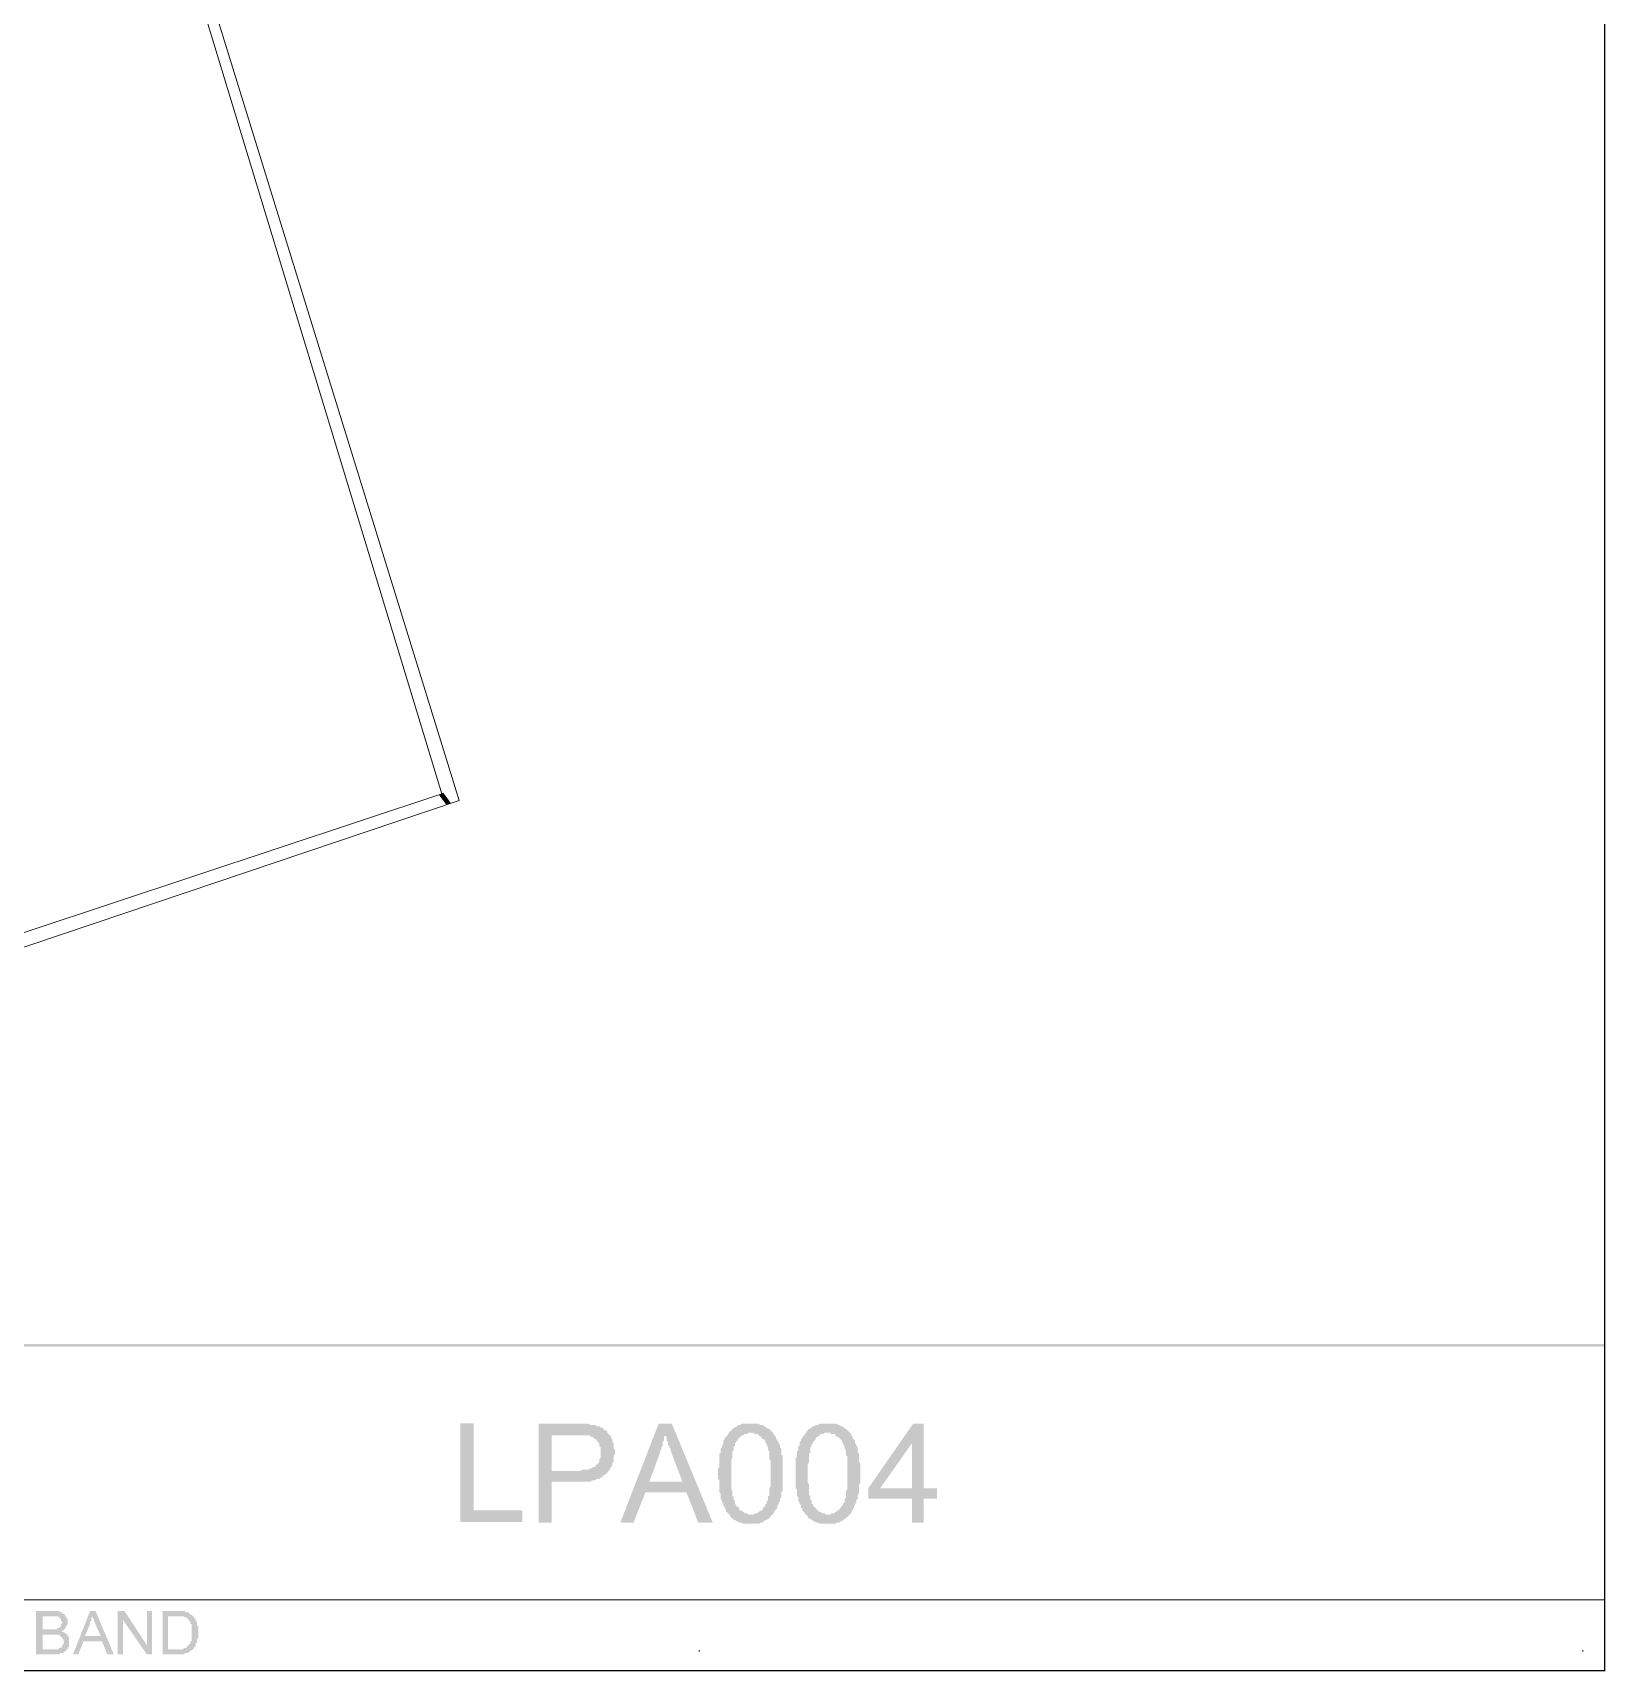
# Model space of a CAD drawing. Header units: millimetres. Extents: x 3.6 to 37.8, y 0.6 to 28.7.
# Drawn here: x 32.78 to 37.75, y 0.59 to 5.77 of the extents above; entities that cross this region are included whole.
import ezdxf

# ---------------------------------------------------------------- set-up
doc = ezdxf.new("R2010")
doc.units = ezdxf.units.MM
doc.layers.add('PDF_Batangas$Geomap$BOUNDARY-NODE', color=3, linetype='Continuous')
doc.layers.add('PDF_FRAME-TB', color=7, linetype='Continuous')

msp = doc.modelspace()

# ---------------------------------------------------------------- hatches: boundary and pattern name
at = {"layer": 'PDF_Batangas$Geomap$BOUNDARY-NODE', "transparency": 33554559}
for points in [[(34.0902, 3.3314), (34.1046, 3.3363), (34.0799, 3.3698), (34.0674, 3.3615)], [(34.0897, 3.3313), (34.0902, 3.3314), (34.0674, 3.3615)]]:
    msp.add_hatch(color=256, dxfattribs=at).paths.add_polyline_path(points)
at = {"layer": 'PDF_FRAME-TB', "true_color": 0x808080, "transparency": 33554559}
for points in [[(34.1341, 1.0653), (34.1341, 1.3778), (34.1758, 1.3778), (34.1758, 1.1028), (34.33, 1.1028), (34.33, 1.0653)], [(33.0518, 0.6474), (33.0518, 0.7849), (33.0727, 0.7849), (33.1435, 0.6765), (33.1435, 0.7849), (33.1602, 0.7849), (33.1602, 0.6474), (33.1435, 0.6474), (33.0685, 0.7557), (33.0685, 0.6474)]]:
    msp.add_hatch(color=8, dxfattribs=at).paths.add_polyline_path(points)
h = msp.add_hatch(color=8, dxfattribs=at)
h.paths.add_polyline_path([(34.3813, 1.0641), (34.3813, 1.3767), (34.5022, 1.3767), (34.5063, 1.3767), (34.5105, 1.3767), (34.5147, 1.3767), (34.523, 1.3767), (34.5272, 1.3767), (34.5313, 1.3767), (34.5355, 1.3767), (34.5397, 1.3767), (34.5397, 1.3767), (34.5438, 1.3725), (34.548, 1.3725), (34.5522, 1.3725), (34.5563, 1.3725), (34.5605, 1.3725), (34.5647, 1.3684), (34.5688, 1.3684), (34.573, 1.3684), (34.5772, 1.3642), (34.5813, 1.3642), (34.5855, 1.36), (34.5855, 1.36), (34.5897, 1.3558), (34.5939, 1.3558), (34.598, 1.3517), (34.598, 1.3475), (34.6022, 1.3433), (34.6022, 1.3433), (34.6064, 1.3392), (34.6105, 1.335), (34.6105, 1.3308), (34.6105, 1.3308), (34.6147, 1.3267), (34.6147, 1.3225), (34.6147, 1.3183), (34.6189, 1.3142), (34.6189, 1.31), (34.6189, 1.3058), (34.6189, 1.3017), (34.6189, 1.2975), (34.623, 1.2933), (34.623, 1.2892), (34.623, 1.285), (34.623, 1.2808), (34.6189, 1.2767), (34.6189, 1.2725), (34.6189, 1.2683), (34.6189, 1.2642), (34.6189, 1.26), (34.6189, 1.2558), (34.6147, 1.2517), (34.6147, 1.2475), (34.6147, 1.2433), (34.6105, 1.2392), (34.6105, 1.2392), (34.6064, 1.235), (34.6064, 1.2308), (34.6022, 1.2267), (34.598, 1.2225), (34.598, 1.2183), (34.5939, 1.2183), (34.5939, 1.2183), (34.5897, 1.2142), (34.5897, 1.2142), (34.5855, 1.21), (34.5813, 1.21), (34.5813, 1.2058), (34.5772, 1.2058), (34.573, 1.2017), (34.5688, 1.2017), (34.5647, 1.2017), (34.5605, 1.1975), (34.5605, 1.1975), (34.5563, 1.1975), (34.5522, 1.1975), (34.5438, 1.1933), (34.5397, 1.1933), (34.5355, 1.1933), (34.5313, 1.1933), (34.5272, 1.1933), (34.523, 1.1933), (34.5147, 1.1933), (34.5105, 1.1933), (34.5063, 1.1933), (34.5022, 1.1933), (34.423, 1.1933), (34.423, 1.0641)], flags=0)
h.paths.add_polyline_path([(34.423, 1.2267), (34.5063, 1.2267), (34.5105, 1.2267), (34.5147, 1.2267), (34.5188, 1.2308), (34.5272, 1.2308), (34.5313, 1.2308), (34.5355, 1.2308), (34.5397, 1.2308), (34.5438, 1.235), (34.548, 1.235), (34.548, 1.235), (34.5522, 1.2392), (34.5563, 1.2392), (34.5605, 1.2392), (34.5605, 1.2433), (34.5605, 1.2433), (34.5647, 1.2475), (34.5688, 1.2475), (34.5688, 1.2517), (34.573, 1.2558), (34.573, 1.26), (34.573, 1.2642), (34.5772, 1.2683), (34.5772, 1.2725), (34.5772, 1.2767), (34.5772, 1.2808), (34.5772, 1.285), (34.5772, 1.285), (34.5772, 1.2892), (34.5772, 1.2933), (34.5772, 1.2975), (34.5772, 1.3017), (34.573, 1.3058), (34.573, 1.31), (34.573, 1.3142), (34.5688, 1.3183), (34.5688, 1.3183), (34.5647, 1.3225), (34.5647, 1.3267), (34.5605, 1.3267), (34.5563, 1.3308), (34.5522, 1.335), (34.548, 1.335), (34.5438, 1.335), (34.5438, 1.3392), (34.5397, 1.3392), (34.5355, 1.3392), (34.5313, 1.3392), (34.5313, 1.3392), (34.523, 1.3392), (34.5188, 1.3392), (34.5147, 1.3392), (34.5105, 1.3392), (34.5022, 1.3392), (34.423, 1.3392)], flags=0)
h = msp.add_hatch(color=8, dxfattribs=at)
h.paths.add_polyline_path([(34.6397, 1.0641), (34.7606, 1.3767), (34.8022, 1.3767), (34.9314, 1.0641), (34.8856, 1.0641), (34.8481, 1.16), (34.7189, 1.16), (34.6814, 1.0641)], flags=0)
h.paths.add_polyline_path([(34.7314, 1.1933), (34.8356, 1.1933), (34.8022, 1.2808), (34.8022, 1.285), (34.7981, 1.2892), (34.7981, 1.2933), (34.7981, 1.2975), (34.7939, 1.3017), (34.7939, 1.3058), (34.7897, 1.31), (34.7897, 1.3142), (34.7897, 1.3183), (34.7856, 1.3225), (34.7856, 1.3267), (34.7856, 1.3308), (34.7856, 1.335), (34.7814, 1.3392), (34.7814, 1.3433), (34.7814, 1.3433), (34.7814, 1.3392), (34.7772, 1.335), (34.7772, 1.3308), (34.7772, 1.3267), (34.7772, 1.3225), (34.7731, 1.3183), (34.7731, 1.3142), (34.7731, 1.31), (34.7731, 1.3058), (34.7689, 1.3017), (34.7689, 1.2975), (34.7689, 1.2933), (34.7647, 1.2892), (34.7647, 1.285), (34.7647, 1.285)], flags=0)
h = msp.add_hatch(color=8, dxfattribs=at)
h.paths.add_polyline_path([(34.9481, 1.2183), (34.9481, 1.2225), (34.9481, 1.2308), (34.9481, 1.235), (34.9523, 1.2392), (34.9523, 1.2433), (34.9523, 1.2475), (34.9523, 1.2517), (34.9523, 1.2558), (34.9523, 1.2642), (34.9523, 1.2683), (34.9523, 1.2725), (34.9523, 1.2767), (34.9523, 1.2808), (34.9564, 1.285), (34.9564, 1.2892), (34.9564, 1.2892), (34.9564, 1.2933), (34.9564, 1.2975), (34.9606, 1.3017), (34.9606, 1.3058), (34.9606, 1.3058), (34.9648, 1.3142), (34.9648, 1.3183), (34.9648, 1.3225), (34.9689, 1.3267), (34.9689, 1.3308), (34.9731, 1.335), (34.9731, 1.335), (34.9773, 1.3392), (34.9814, 1.3434), (34.9814, 1.3475), (34.9856, 1.3517), (34.9856, 1.3517), (34.9898, 1.3559), (34.9939, 1.36), (34.9939, 1.36), (34.9981, 1.3642), (35.0023, 1.3642), (35.0064, 1.3684), (35.0106, 1.3684), (35.0106, 1.3725), (35.0148, 1.3725), (35.019, 1.3725), (35.0231, 1.3767), (35.0273, 1.3767), (35.0315, 1.3767), (35.0356, 1.3767), (35.0398, 1.3767), (35.0481, 1.3767), (35.0523, 1.3767), (35.0523, 1.3767), (35.0565, 1.3767), (35.0606, 1.3767), (35.0648, 1.3767), (35.069, 1.3767), (35.0731, 1.3767), (35.0773, 1.3767), (35.0815, 1.3725), (35.0856, 1.3725), (35.0898, 1.3725), (35.094, 1.3684), (35.0981, 1.3684), (35.0981, 1.3642), (35.1023, 1.3642), (35.1065, 1.36), (35.1106, 1.36), (35.1148, 1.3559), (35.1148, 1.3517), (35.119, 1.3517), (35.1231, 1.3475), (35.1231, 1.3434), (35.1273, 1.3392), (35.1273, 1.3392), (35.1315, 1.335), (35.1315, 1.3308), (35.1315, 1.3267), (35.1356, 1.3267), (35.1356, 1.3225), (35.1398, 1.3183), (35.1398, 1.3142), (35.144, 1.31), (35.144, 1.3058), (35.144, 1.3017), (35.1481, 1.2975), (35.1481, 1.2933), (35.1481, 1.2892), (35.1481, 1.285), (35.1481, 1.2808), (35.1481, 1.2767), (35.1523, 1.2767), (35.1523, 1.2725), (35.1523, 1.2683), (35.1523, 1.2642), (35.1523, 1.26), (35.1523, 1.2558), (35.1523, 1.2475), (35.1523, 1.2433), (35.1523, 1.2392), (35.1523, 1.235), (35.1523, 1.2308), (35.1523, 1.2225), (35.1523, 1.2183), (35.1523, 1.2183), (35.1523, 1.2142), (35.1523, 1.21), (35.1523, 1.2017), (35.1523, 1.1975), (35.1523, 1.1933), (35.1523, 1.1892), (35.1523, 1.185), (35.1523, 1.1808), (35.1523, 1.1767), (35.1523, 1.1683), (35.1523, 1.1642), (35.1481, 1.16), (35.1481, 1.1558), (35.1481, 1.1517), (35.1481, 1.1517), (35.1481, 1.1475), (35.1481, 1.1433), (35.144, 1.1391), (35.144, 1.135), (35.144, 1.1308), (35.144, 1.1308), (35.1398, 1.1266), (35.1398, 1.1225), (35.1356, 1.1183), (35.1356, 1.1141), (35.1356, 1.11), (35.1315, 1.1058), (35.1273, 1.1016), (35.1273, 1.0975), (35.1231, 1.0933), (35.1231, 1.0891), (35.119, 1.0891), (35.1148, 1.085), (35.1148, 1.0808), (35.1106, 1.0808), (35.1106, 1.0766), (35.1065, 1.0766), (35.1023, 1.0725), (35.0981, 1.0725), (35.094, 1.0683), (35.0898, 1.0683), (35.0898, 1.0641), (35.0856, 1.0641), (35.0815, 1.0641), (35.0773, 1.06), (35.0731, 1.06), (35.069, 1.06), (35.0606, 1.06), (35.0565, 1.06), (35.0523, 1.06), (35.0523, 1.06), (35.0481, 1.06), (35.044, 1.06), (35.0398, 1.06), (35.0356, 1.06), (35.0315, 1.06), (35.0273, 1.06), (35.0231, 1.0641), (35.019, 1.0641), (35.0148, 1.0641), (35.0106, 1.0683), (35.0064, 1.0683), (35.0023, 1.0725), (34.9981, 1.0725), (34.9981, 1.0766), (34.9939, 1.0766), (34.9898, 1.0808), (34.9856, 1.085), (34.9856, 1.0891), (34.9814, 1.0891), (34.9814, 1.0933), (34.9773, 1.0933), (34.9773, 1.0975), (34.9731, 1.0975), (34.9731, 1.1016), (34.9731, 1.1058), (34.9689, 1.11), (34.9689, 1.11), (34.9689, 1.1141), (34.9648, 1.1183), (34.9648, 1.1225), (34.9648, 1.1266), (34.9606, 1.1266), (34.9606, 1.1308), (34.9606, 1.135), (34.9564, 1.1391), (34.9564, 1.1433), (34.9564, 1.1475), (34.9564, 1.1517), (34.9564, 1.1558), (34.9523, 1.16), (34.9523, 1.1683), (34.9523, 1.1725), (34.9523, 1.1767), (34.9523, 1.1808), (34.9523, 1.185), (34.9523, 1.1892), (34.9523, 1.1975), (34.9481, 1.2017), (34.9481, 1.2058), (34.9481, 1.2142), (34.9481, 1.2183), (34.9481, 1.2183)], flags=0)
h.paths.add_polyline_path([(34.9898, 1.2183), (34.9898, 1.2142), (34.9898, 1.2058), (34.9898, 1.2017), (34.9898, 1.1933), (34.9898, 1.1892), (34.9898, 1.185), (34.9898, 1.1767), (34.9898, 1.1725), (34.9898, 1.1683), (34.9939, 1.1642), (34.9939, 1.16), (34.9939, 1.1558), (34.9939, 1.1517), (34.9939, 1.1475), (34.9981, 1.1433), (34.9981, 1.1391), (34.9981, 1.135), (34.9981, 1.135), (35.0023, 1.1308), (35.0023, 1.1266), (35.0023, 1.1225), (35.0023, 1.1225), (35.0064, 1.1183), (35.0064, 1.1183), (35.0064, 1.1141), (35.0106, 1.1141), (35.0148, 1.11), (35.0148, 1.1058), (35.019, 1.1016), (35.0231, 1.1016), (35.0273, 1.0975), (35.0315, 1.0975), (35.0315, 1.0933), (35.0356, 1.0933), (35.0398, 1.0933), (35.044, 1.0891), (35.0481, 1.0891), (35.0523, 1.0891), (35.0565, 1.0891), (35.0606, 1.0891), (35.0648, 1.0933), (35.069, 1.0933), (35.0731, 1.0933), (35.0731, 1.0975), (35.0773, 1.0975), (35.0815, 1.1016), (35.0856, 1.1016), (35.0898, 1.1058), (35.0898, 1.11), (35.094, 1.1141), (35.0981, 1.1141), (35.0981, 1.1183), (35.0981, 1.1225), (35.1023, 1.1225), (35.1023, 1.1266), (35.1023, 1.1266), (35.1023, 1.1308), (35.1065, 1.135), (35.1065, 1.1391), (35.1065, 1.1433), (35.1065, 1.1475), (35.1106, 1.1475), (35.1106, 1.1517), (35.1106, 1.1558), (35.1106, 1.1642), (35.1106, 1.1683), (35.1106, 1.1725), (35.1148, 1.1767), (35.1148, 1.1808), (35.1148, 1.185), (35.1148, 1.1933), (35.1148, 1.1975), (35.1148, 1.2017), (35.1148, 1.21), (35.1148, 1.2142), (35.1148, 1.2183), (35.1148, 1.2267), (35.1148, 1.2308), (35.1148, 1.235), (35.1148, 1.2433), (35.1148, 1.2475), (35.1148, 1.2517), (35.1148, 1.26), (35.1106, 1.2642), (35.1106, 1.2683), (35.1106, 1.2725), (35.1106, 1.2767), (35.1106, 1.2808), (35.1106, 1.285), (35.1106, 1.2892), (35.1065, 1.2933), (35.1065, 1.2975), (35.1065, 1.3017), (35.1065, 1.3058), (35.1023, 1.3058), (35.1023, 1.31), (35.1023, 1.3142), (35.0981, 1.3142), (35.0981, 1.3183), (35.0981, 1.3183), (35.0981, 1.3225), (35.094, 1.3267), (35.0898, 1.3267), (35.0856, 1.3308), (35.0856, 1.335), (35.0815, 1.335), (35.0773, 1.3392), (35.0731, 1.3434), (35.069, 1.3434), (35.0648, 1.3434), (35.0648, 1.3434), (35.0606, 1.3475), (35.0565, 1.3475), (35.0523, 1.3475), (35.0481, 1.3475), (35.044, 1.3475), (35.0398, 1.3434), (35.0356, 1.3434), (35.0315, 1.3434), (35.0273, 1.3392), (35.0231, 1.3392), (35.019, 1.335), (35.019, 1.335), (35.0148, 1.3308), (35.0106, 1.3267), (35.0106, 1.3225), (35.0064, 1.3225), (35.0064, 1.3183), (35.0064, 1.3183), (35.0023, 1.3142), (35.0023, 1.31), (35.0023, 1.3058), (34.9981, 1.3058), (34.9981, 1.3017), (34.9981, 1.2975), (34.9981, 1.2933), (34.9939, 1.2892), (34.9939, 1.285), (34.9939, 1.2808), (34.9939, 1.2767), (34.9939, 1.2725), (34.9939, 1.2683), (34.9898, 1.2642), (34.9898, 1.26), (34.9898, 1.2558), (34.9898, 1.2475), (34.9898, 1.2433), (34.9898, 1.2392), (34.9898, 1.2308), (34.9898, 1.2267), (34.9898, 1.2183), (34.9898, 1.2183)], flags=0)
h = msp.add_hatch(color=8, dxfattribs=at)
h.paths.add_polyline_path([(35.194, 1.2183), (35.194, 1.2225), (35.194, 1.2308), (35.194, 1.235), (35.194, 1.2392), (35.194, 1.2433), (35.194, 1.2475), (35.194, 1.2517), (35.194, 1.2558), (35.194, 1.2642), (35.194, 1.2683), (35.1982, 1.2725), (35.1982, 1.2767), (35.1982, 1.2808), (35.1982, 1.285), (35.1982, 1.2892), (35.1982, 1.2892), (35.2023, 1.2933), (35.2023, 1.2975), (35.2023, 1.3017), (35.2023, 1.3058), (35.2065, 1.3058), (35.2065, 1.3142), (35.2065, 1.3183), (35.2107, 1.3225), (35.2107, 1.3267), (35.2148, 1.3308), (35.2148, 1.335), (35.219, 1.335), (35.219, 1.3392), (35.2232, 1.3434), (35.2273, 1.3475), (35.2273, 1.3517), (35.2315, 1.3517), (35.2315, 1.3559), (35.2357, 1.36), (35.2398, 1.36), (35.2398, 1.3642), (35.244, 1.3642), (35.2482, 1.3684), (35.2523, 1.3684), (35.2565, 1.3725), (35.2607, 1.3725), (35.2648, 1.3725), (35.269, 1.3767), (35.2732, 1.3767), (35.2773, 1.3767), (35.2815, 1.3767), (35.2857, 1.3767), (35.2898, 1.3767), (35.294, 1.3767), (35.294, 1.3767), (35.2982, 1.3767), (35.3023, 1.3767), (35.3107, 1.3767), (35.3148, 1.3767), (35.319, 1.3767), (35.3232, 1.3767), (35.3274, 1.3725), (35.3315, 1.3725), (35.3315, 1.3725), (35.3357, 1.3684), (35.3399, 1.3684), (35.344, 1.3642), (35.3482, 1.3642), (35.3482, 1.36), (35.3524, 1.36), (35.3565, 1.3559), (35.3607, 1.3517), (35.3607, 1.3517), (35.3649, 1.3475), (35.369, 1.3434), (35.369, 1.3392), (35.369, 1.3392), (35.3732, 1.335), (35.3732, 1.3308), (35.3774, 1.3267), (35.3774, 1.3267), (35.3815, 1.3225), (35.3815, 1.3183), (35.3815, 1.3142), (35.3857, 1.31), (35.3857, 1.3058), (35.3899, 1.3017), (35.3899, 1.2975), (35.3899, 1.2933), (35.3899, 1.2892), (35.3899, 1.285), (35.394, 1.2808), (35.394, 1.2767), (35.394, 1.2767), (35.394, 1.2725), (35.394, 1.2683), (35.394, 1.2642), (35.394, 1.26), (35.394, 1.2558), (35.3982, 1.2475), (35.3982, 1.2433), (35.3982, 1.2392), (35.3982, 1.235), (35.3982, 1.2308), (35.3982, 1.2225), (35.3982, 1.2183), (35.3982, 1.2183), (35.3982, 1.2142), (35.3982, 1.21), (35.3982, 1.2017), (35.3982, 1.1975), (35.3982, 1.1933), (35.3982, 1.1892), (35.394, 1.185), (35.394, 1.1808), (35.394, 1.1767), (35.394, 1.1683), (35.394, 1.1642), (35.394, 1.16), (35.394, 1.1558), (35.3899, 1.1517), (35.3899, 1.1517), (35.3899, 1.1475), (35.3899, 1.1433), (35.3899, 1.1391), (35.3857, 1.135), (35.3857, 1.1308), (35.3857, 1.1308), (35.3857, 1.1266), (35.3815, 1.1225), (35.3815, 1.1183), (35.3774, 1.1141), (35.3774, 1.11), (35.3732, 1.1058), (35.3732, 1.1016), (35.369, 1.0975), (35.369, 1.0933), (35.3649, 1.0891), (35.3607, 1.0891), (35.3607, 1.085), (35.3565, 1.0808), (35.3524, 1.0808), (35.3524, 1.0766), (35.3482, 1.0766), (35.344, 1.0725), (35.344, 1.0725), (35.3399, 1.0683), (35.3357, 1.0683), (35.3315, 1.0641), (35.3274, 1.0641), (35.3232, 1.0641), (35.319, 1.06), (35.3148, 1.06), (35.3107, 1.06), (35.3065, 1.06), (35.3023, 1.06), (35.2982, 1.06), (35.294, 1.06), (35.2898, 1.06), (35.2857, 1.06), (35.2815, 1.06), (35.2773, 1.06), (35.2732, 1.06), (35.269, 1.06), (35.2648, 1.0641), (35.2607, 1.0641), (35.2565, 1.0641), (35.2523, 1.0683), (35.2482, 1.0683), (35.2482, 1.0725), (35.244, 1.0725), (35.2398, 1.0766), (35.2357, 1.0766), (35.2315, 1.0808), (35.2315, 1.085), (35.2273, 1.0891), (35.2232, 1.0891), (35.2232, 1.0933), (35.2232, 1.0933), (35.219, 1.0975), (35.219, 1.0975), (35.2148, 1.1016), (35.2148, 1.1058), (35.2148, 1.11), (35.2107, 1.11), (35.2107, 1.1141), (35.2107, 1.1183), (35.2065, 1.1225), (35.2065, 1.1266), (35.2065, 1.1266), (35.2023, 1.1308), (35.2023, 1.135), (35.2023, 1.1391), (35.2023, 1.1433), (35.1982, 1.1475), (35.1982, 1.1517), (35.1982, 1.1558), (35.1982, 1.16), (35.1982, 1.1683), (35.194, 1.1725), (35.194, 1.1767), (35.194, 1.1808), (35.194, 1.185), (35.194, 1.1892), (35.194, 1.1975), (35.194, 1.2017), (35.194, 1.2058), (35.194, 1.2142), (35.194, 1.2183), (35.194, 1.2183)], flags=0)
h.paths.add_polyline_path([(35.2315, 1.2183), (35.2315, 1.2142), (35.2315, 1.2058), (35.2315, 1.2017), (35.2315, 1.1933), (35.2315, 1.1892), (35.2357, 1.185), (35.2357, 1.1767), (35.2357, 1.1725), (35.2357, 1.1683), (35.2357, 1.1642), (35.2357, 1.16), (35.2357, 1.1558), (35.2357, 1.1517), (35.2398, 1.1475), (35.2398, 1.1433), (35.2398, 1.1391), (35.2398, 1.135), (35.244, 1.135), (35.244, 1.1308), (35.244, 1.1266), (35.244, 1.1225), (35.2482, 1.1225), (35.2482, 1.1183), (35.2482, 1.1183), (35.2523, 1.1141), (35.2523, 1.1141), (35.2565, 1.11), (35.2607, 1.1058), (35.2607, 1.1016), (35.2648, 1.1016), (35.269, 1.0975), (35.2732, 1.0975), (35.2773, 1.0933), (35.2815, 1.0933), (35.2857, 1.0933), (35.2898, 1.0891), (35.294, 1.0891), (35.294, 1.0891), (35.2982, 1.0891), (35.3023, 1.0891), (35.3065, 1.0933), (35.3107, 1.0933), (35.3148, 1.0933), (35.319, 1.0975), (35.3232, 1.0975), (35.3232, 1.1016), (35.3274, 1.1016), (35.3315, 1.1058), (35.3357, 1.11), (35.3357, 1.1141), (35.3399, 1.1141), (35.3399, 1.1183), (35.344, 1.1225), (35.344, 1.1225), (35.344, 1.1266), (35.3482, 1.1266), (35.3482, 1.1308), (35.3482, 1.135), (35.3482, 1.1391), (35.3524, 1.1433), (35.3524, 1.1475), (35.3524, 1.1475), (35.3524, 1.1517), (35.3524, 1.1558), (35.3524, 1.1642), (35.3565, 1.1683), (35.3565, 1.1725), (35.3565, 1.1767), (35.3565, 1.1808), (35.3565, 1.185), (35.3565, 1.1933), (35.3565, 1.1975), (35.3565, 1.2017), (35.3565, 1.21), (35.3565, 1.2142), (35.3565, 1.2183), (35.3565, 1.2267), (35.3565, 1.2308), (35.3565, 1.235), (35.3565, 1.2433), (35.3565, 1.2475), (35.3565, 1.2517), (35.3565, 1.26), (35.3565, 1.2642), (35.3565, 1.2683), (35.3565, 1.2725), (35.3524, 1.2767), (35.3524, 1.2808), (35.3524, 1.285), (35.3524, 1.2892), (35.3524, 1.2933), (35.3482, 1.2975), (35.3482, 1.3017), (35.3482, 1.3058), (35.3482, 1.3058), (35.344, 1.31), (35.344, 1.3142), (35.344, 1.3142), (35.3399, 1.3183), (35.3399, 1.3183), (35.3399, 1.3225), (35.3357, 1.3267), (35.3357, 1.3267), (35.3315, 1.3308), (35.3274, 1.335), (35.3232, 1.335), (35.319, 1.3392), (35.319, 1.3434), (35.3148, 1.3434), (35.3107, 1.3434), (35.3065, 1.3434), (35.3023, 1.3475), (35.2982, 1.3475), (35.294, 1.3475), (35.2898, 1.3475), (35.2857, 1.3475), (35.2815, 1.3434), (35.2773, 1.3434), (35.2732, 1.3434), (35.269, 1.3392), (35.269, 1.3392), (35.2648, 1.335), (35.2607, 1.335), (35.2565, 1.3308), (35.2565, 1.3267), (35.2523, 1.3225), (35.2523, 1.3225), (35.2482, 1.3183), (35.2482, 1.3183), (35.2482, 1.3142), (35.244, 1.31), (35.244, 1.3058), (35.244, 1.3058), (35.2398, 1.3017), (35.2398, 1.2975), (35.2398, 1.2933), (35.2398, 1.2892), (35.2398, 1.285), (35.2357, 1.2808), (35.2357, 1.2767), (35.2357, 1.2725), (35.2357, 1.2683), (35.2357, 1.2642), (35.2357, 1.26), (35.2357, 1.2558), (35.2315, 1.2475), (35.2315, 1.2433), (35.2315, 1.2392), (35.2315, 1.2308), (35.2315, 1.2267), (35.2315, 1.2183), (35.2315, 1.2183)], flags=0)
h = msp.add_hatch(color=8, dxfattribs=at)
h.paths.add_polyline_path([(35.5607, 1.0641), (35.5607, 1.1391), (35.4232, 1.1391), (35.4232, 1.1725), (35.5649, 1.3767), (35.5982, 1.3767), (35.5982, 1.1725), (35.6399, 1.1725), (35.6399, 1.1391), (35.5982, 1.1391), (35.5982, 1.0641)], flags=0)
h.paths.add_polyline_path([(35.5607, 1.1725), (35.5607, 1.3142), (35.4607, 1.1725)], flags=0)
h = msp.add_hatch(color=8, dxfattribs=at)
h.paths.add_polyline_path([(32.7935, 0.6474), (32.7935, 0.7849), (32.8476, 0.7849), (32.8476, 0.7849), (32.8518, 0.7849), (32.8518, 0.7849), (32.856, 0.7849), (32.856, 0.7849), (32.8601, 0.7849), (32.8601, 0.7849), (32.8643, 0.7849), (32.8643, 0.7849), (32.8685, 0.7849), (32.8685, 0.7807), (32.8685, 0.7807), (32.8726, 0.7807), (32.8726, 0.7807), (32.8726, 0.7807), (32.8768, 0.7807), (32.8768, 0.7766), (32.881, 0.7766), (32.881, 0.7766), (32.881, 0.7766), (32.8851, 0.7724), (32.8851, 0.7724), (32.8851, 0.7724), (32.8851, 0.7682), (32.8893, 0.7682), (32.8893, 0.7682), (32.8893, 0.7641), (32.8893, 0.7641), (32.8893, 0.7599), (32.8935, 0.7599), (32.8935, 0.7557), (32.8935, 0.7557), (32.8935, 0.7557), (32.8935, 0.7516), (32.8935, 0.7516), (32.8935, 0.7516), (32.8935, 0.7474), (32.8935, 0.7474), (32.8935, 0.7432), (32.8935, 0.7432), (32.8893, 0.7391), (32.8893, 0.7391), (32.8893, 0.7391), (32.8893, 0.7349), (32.8893, 0.7349), (32.8893, 0.7349), (32.8851, 0.7307), (32.8851, 0.7307), (32.8851, 0.7307), (32.8851, 0.7265), (32.881, 0.7265), (32.881, 0.7265), (32.881, 0.7224), (32.8768, 0.7224), (32.8768, 0.7224), (32.8726, 0.7224), (32.8726, 0.7224), (32.8768, 0.7182), (32.8768, 0.7182), (32.881, 0.7182), (32.881, 0.7182), (32.881, 0.7182), (32.8851, 0.714), (32.8851, 0.714), (32.8893, 0.714), (32.8893, 0.714), (32.8893, 0.7099), (32.8893, 0.7099), (32.8935, 0.7099), (32.8935, 0.7099), (32.8935, 0.7057), (32.8935, 0.7057), (32.8976, 0.7015), (32.8976, 0.7015), (32.8976, 0.7015), (32.8976, 0.6974), (32.8976, 0.6974), (32.8976, 0.6932), (32.8976, 0.6932), (32.8976, 0.689), (32.8976, 0.689), (32.8976, 0.689), (32.8976, 0.6849), (32.8976, 0.6849), (32.8976, 0.6807), (32.8976, 0.6807), (32.8976, 0.6765), (32.8976, 0.6765), (32.8976, 0.6724), (32.8976, 0.6724), (32.8976, 0.6724), (32.8935, 0.6682), (32.8935, 0.6682), (32.8935, 0.664), (32.8935, 0.664), (32.8893, 0.664), (32.8893, 0.6599), (32.8893, 0.6599), (32.8893, 0.6599), (32.8851, 0.6557), (32.8851, 0.6557), (32.8851, 0.6557), (32.881, 0.6557), (32.881, 0.6515), (32.881, 0.6515), (32.8768, 0.6515), (32.8768, 0.6515), (32.8726, 0.6515), (32.8726, 0.6515), (32.8685, 0.6515), (32.8685, 0.6474), (32.8685, 0.6474), (32.8643, 0.6474), (32.8643, 0.6474), (32.8601, 0.6474), (32.8601, 0.6474), (32.856, 0.6474), (32.856, 0.6474), (32.8518, 0.6474), (32.8518, 0.6474), (32.8476, 0.6474), (32.8476, 0.6474)], flags=0)
h.paths.add_polyline_path([(32.8143, 0.7265), (32.8435, 0.7265), (32.8476, 0.7265), (32.8476, 0.7265), (32.8518, 0.7265), (32.8518, 0.7265), (32.856, 0.7265), (32.856, 0.7265), (32.856, 0.7265), (32.8601, 0.7265), (32.8601, 0.7307), (32.8601, 0.7307), (32.8643, 0.7307), (32.8643, 0.7307), (32.8643, 0.7307), (32.8685, 0.7307), (32.8685, 0.7349), (32.8685, 0.7349), (32.8726, 0.7349), (32.8726, 0.7391), (32.8726, 0.7391), (32.8726, 0.7391), (32.8726, 0.7432), (32.8726, 0.7432), (32.8768, 0.7474), (32.8768, 0.7474), (32.8768, 0.7516), (32.8726, 0.7516), (32.8726, 0.7516), (32.8726, 0.7557), (32.8726, 0.7557), (32.8726, 0.7599), (32.8726, 0.7599), (32.8685, 0.7599), (32.8685, 0.7641), (32.8685, 0.7641), (32.8643, 0.7641), (32.8643, 0.7641), (32.8643, 0.7682), (32.8601, 0.7682), (32.8601, 0.7682), (32.8601, 0.7682), (32.8601, 0.7682), (32.856, 0.7682), (32.856, 0.7682), (32.8518, 0.7682), (32.8518, 0.7682), (32.8476, 0.7682), (32.8476, 0.7682), (32.8435, 0.7682), (32.8393, 0.7682), (32.8143, 0.7682)], flags=0)
h.paths.add_polyline_path([(32.8143, 0.664), (32.8476, 0.664), (32.8518, 0.664), (32.8518, 0.664), (32.856, 0.664), (32.856, 0.664), (32.8601, 0.664), (32.8601, 0.664), (32.8601, 0.664), (32.8643, 0.664), (32.8643, 0.664), (32.8643, 0.664), (32.8685, 0.6682), (32.8685, 0.6682), (32.8726, 0.6682), (32.8726, 0.6682), (32.8726, 0.6682), (32.8768, 0.6724), (32.8768, 0.6724), (32.8768, 0.6765), (32.8768, 0.6765), (32.8768, 0.6765), (32.881, 0.6807), (32.881, 0.6807), (32.881, 0.6807), (32.881, 0.6849), (32.881, 0.6849), (32.881, 0.689), (32.881, 0.689), (32.881, 0.6932), (32.881, 0.6932), (32.881, 0.6932), (32.8768, 0.6974), (32.8768, 0.6974), (32.8768, 0.7015), (32.8768, 0.7015), (32.8768, 0.7015), (32.8726, 0.7015), (32.8726, 0.7057), (32.8726, 0.7057), (32.8685, 0.7057), (32.8685, 0.7099), (32.8643, 0.7099), (32.8643, 0.7099), (32.8643, 0.7099), (32.8643, 0.7099), (32.8601, 0.7099), (32.8601, 0.7099), (32.856, 0.7099), (32.856, 0.7099), (32.8518, 0.7099), (32.8518, 0.7099), (32.8476, 0.7099), (32.8476, 0.7099), (32.8435, 0.7099), (32.8143, 0.7099)], flags=0)
h = msp.add_hatch(color=8, dxfattribs=at)
h.paths.add_polyline_path([(32.9101, 0.6474), (32.9643, 0.7849), (32.981, 0.7849), (33.0393, 0.6474), (33.0185, 0.6474), (33.0018, 0.689), (32.9435, 0.689), (32.9268, 0.6474)], flags=0)
h.paths.add_polyline_path([(32.9477, 0.7057), (32.9977, 0.7057), (32.981, 0.7432), (32.981, 0.7432), (32.981, 0.7474), (32.981, 0.7474), (32.9768, 0.7516), (32.9768, 0.7516), (32.9768, 0.7557), (32.9768, 0.7557), (32.9768, 0.7599), (32.9768, 0.7599), (32.9727, 0.7599), (32.9727, 0.7641), (32.9727, 0.7641), (32.9727, 0.7682), (32.9727, 0.7682), (32.9727, 0.7682), (32.9727, 0.7724), (32.9727, 0.7682), (32.9727, 0.7682), (32.9685, 0.7641), (32.9685, 0.7641), (32.9685, 0.7599), (32.9685, 0.7599), (32.9685, 0.7557), (32.9685, 0.7557), (32.9685, 0.7557), (32.9685, 0.7516), (32.9643, 0.7516), (32.9643, 0.7474), (32.9643, 0.7474), (32.9643, 0.7432), (32.9643, 0.7432)], flags=0)
h = msp.add_hatch(color=8, dxfattribs=at)
h.paths.add_polyline_path([(33.1935, 0.6474), (33.1935, 0.7849), (33.2394, 0.7849), (33.2436, 0.7849), (33.2436, 0.7849), (33.2477, 0.7849), (33.2477, 0.7849), (33.2519, 0.7849), (33.2519, 0.7849), (33.2561, 0.7849), (33.2561, 0.7849), (33.2602, 0.7849), (33.2602, 0.7849), (33.2602, 0.7849), (33.2644, 0.7849), (33.2644, 0.7849), (33.2644, 0.7807), (33.2686, 0.7807), (33.2686, 0.7807), (33.2727, 0.7807), (33.2727, 0.7807), (33.2769, 0.7807), (33.2769, 0.7766), (33.2769, 0.7766), (33.2811, 0.7766), (33.2811, 0.7766), (33.2811, 0.7724), (33.2852, 0.7724), (33.2852, 0.7724), (33.2852, 0.7724), (33.2894, 0.7682), (33.2894, 0.7682), (33.2894, 0.7682), (33.2936, 0.7641), (33.2936, 0.7641), (33.2936, 0.7641), (33.2936, 0.7599), (33.2977, 0.7599), (33.2977, 0.7557), (33.2977, 0.7557), (33.2977, 0.7557), (33.2977, 0.7516), (33.3019, 0.7516), (33.3019, 0.7516), (33.3019, 0.7474), (33.3019, 0.7474), (33.3019, 0.7432), (33.3019, 0.7432), (33.3019, 0.7432), (33.3019, 0.7391), (33.3019, 0.7391), (33.3061, 0.7349), (33.3061, 0.7349), (33.3061, 0.7307), (33.3061, 0.7307), (33.3061, 0.7265), (33.3061, 0.7265), (33.3061, 0.7224), (33.3061, 0.7224), (33.3061, 0.7182), (33.3061, 0.7182), (33.3061, 0.7182), (33.3061, 0.714), (33.3061, 0.714), (33.3061, 0.7099), (33.3061, 0.7099), (33.3061, 0.7057), (33.3061, 0.7057), (33.3061, 0.7015), (33.3061, 0.7015), (33.3061, 0.6974), (33.3061, 0.6974), (33.3019, 0.6974), (33.3019, 0.6932), (33.3019, 0.6932), (33.3019, 0.689), (33.3019, 0.689), (33.3019, 0.689), (33.3019, 0.6849), (33.3019, 0.6849), (33.2977, 0.6807), (33.2977, 0.6807), (33.2977, 0.6765), (33.2977, 0.6765), (33.2977, 0.6724), (33.2936, 0.6724), (33.2936, 0.6724), (33.2936, 0.6682), (33.2936, 0.6682), (33.2936, 0.6682), (33.2894, 0.664), (33.2894, 0.664), (33.2894, 0.664), (33.2852, 0.6599), (33.2852, 0.6599), (33.2852, 0.6599), (33.2811, 0.6599), (33.2811, 0.6557), (33.2811, 0.6557), (33.2769, 0.6557), (33.2769, 0.6557), (33.2769, 0.6557), (33.2727, 0.6515), (33.2727, 0.6515), (33.2686, 0.6515), (33.2686, 0.6515), (33.2686, 0.6515), (33.2644, 0.6515), (33.2644, 0.6515), (33.2602, 0.6474), (33.2602, 0.6474), (33.2602, 0.6474), (33.2561, 0.6474), (33.2561, 0.6474), (33.2519, 0.6474), (33.2519, 0.6474), (33.2477, 0.6474), (33.2477, 0.6474), (33.2436, 0.6474), (33.2436, 0.6474), (33.2436, 0.6474)], flags=0)
h.paths.add_polyline_path([(33.2102, 0.664), (33.2394, 0.664), (33.2436, 0.664), (33.2436, 0.664), (33.2477, 0.664), (33.2477, 0.664), (33.2519, 0.664), (33.2519, 0.664), (33.2561, 0.664), (33.2561, 0.664), (33.2561, 0.664), (33.2602, 0.664), (33.2602, 0.664), (33.2602, 0.6682), (33.2644, 0.6682), (33.2644, 0.6682), (33.2686, 0.6682), (33.2686, 0.6682), (33.2686, 0.6724), (33.2727, 0.6724), (33.2727, 0.6724), (33.2727, 0.6724), (33.2727, 0.6765), (33.2769, 0.6765), (33.2769, 0.6765), (33.2769, 0.6807), (33.2769, 0.6807), (33.2811, 0.6807), (33.2811, 0.6849), (33.2811, 0.6849), (33.2811, 0.689), (33.2811, 0.689), (33.2852, 0.689), (33.2852, 0.6932), (33.2852, 0.6932), (33.2852, 0.6974), (33.2852, 0.6974), (33.2852, 0.6974), (33.2852, 0.7015), (33.2852, 0.7015), (33.2852, 0.7057), (33.2852, 0.7057), (33.2852, 0.7099), (33.2852, 0.7099), (33.2852, 0.714), (33.2852, 0.714), (33.2852, 0.7182), (33.2852, 0.7182), (33.2852, 0.7224), (33.2852, 0.7224), (33.2852, 0.7265), (33.2852, 0.7265), (33.2852, 0.7307), (33.2852, 0.7307), (33.2852, 0.7349), (33.2852, 0.7349), (33.2852, 0.7391), (33.2852, 0.7391), (33.2852, 0.7432), (33.2852, 0.7432), (33.2811, 0.7432), (33.2811, 0.7474), (33.2811, 0.7474), (33.2811, 0.7474), (33.2811, 0.7516), (33.2811, 0.7516), (33.2769, 0.7516), (33.2769, 0.7557), (33.2769, 0.7557), (33.2769, 0.7557), (33.2727, 0.7599), (33.2727, 0.7599), (33.2727, 0.7599), (33.2686, 0.7641), (33.2686, 0.7641), (33.2686, 0.7641), (33.2644, 0.7641), (33.2644, 0.7641), (33.2644, 0.7641), (33.2602, 0.7682), (33.2602, 0.7682), (33.2602, 0.7682), (33.2561, 0.7682), (33.2561, 0.7682), (33.2519, 0.7682), (33.2519, 0.7682), (33.2477, 0.7682), (33.2477, 0.7682), (33.2436, 0.7682), (33.2436, 0.7682), (33.2394, 0.7682), (33.2394, 0.7682), (33.2102, 0.7682)], flags=0)

# ---------------------------------------------------------------- linework, layer by layer
at = {"layer": 'PDF_Batangas$Geomap$BOUNDARY-NODE', "lineweight": 0}
msp.add_lwpolyline([(16.5246, 24.3841), (26.7411, 28.4328), (28.6664, 23.1193), (30.571, 23.8694), (32.0671, 19.6145), (30.025, 18.7185), (30.2146, 17.9288), (34.6967, 7.5935), (33.2319, 6.1433), (34.0758, 3.3657), (30.9523, 2.3301), (27.237, 7.9457), (12.4385, 6.5808), (10.3402, 10.2649), (8.817, 10.1232)], dxfattribs=at)
at = {"layer": 'PDF_FRAME-TB', "lineweight": 0, "const_width": 0.00417}
msp.add_lwpolyline([(37.7493, 28.6849), (37.7493, 0.5964), (3.5639, 0.5964), (3.5639, 28.6849)], close=True, dxfattribs=at)
at = {"layer": 'PDF_FRAME-TB', "color": 254, "lineweight": 0, "true_color": 0xdcdcdc}
msp.add_lwpolyline([(30.9502, 2.2738), (34.1299, 3.3448), (33.2673, 6.137), (34.7425, 7.5748), (30.2667, 17.9267), (30.1209, 18.6643), (32.1421, 19.577), (30.596, 23.9528), (28.6914, 23.186), (26.7786, 28.5286), (16.2267, 24.5362), (18.823, 17.7391), (8.7336, 13.43), (7.3167, 12.6507), (8.7336, 9.9585), (10.2381, 10.1377), (12.2634, 6.4204), (27.1453, 7.8498)], close=True, dxfattribs=at)
at = {"layer": 'PDF_FRAME-TB', "color": 8, "lineweight": 0, "true_color": 0x808080}
msp.add_lwpolyline([(32.0546, 0.8194), (37.7514, 0.8194)], dxfattribs=at)
at = {"layer": 'PDF_FRAME-TB', "lineweight": 9}
for points in [[(34.8884, 0.6568), (34.8884, 0.661)], [(37.6806, 0.6568), (37.6806, 0.661)]]:
    msp.add_lwpolyline(points, dxfattribs=at)
at = {"layer": 'PDF_FRAME-TB', "transparency": 33554559}
for points in [[(37.7514, 1.6195), (37.7514, 1.6279), (3.5618, 1.6195)], [(37.7514, 1.6279), (3.5618, 1.6195), (3.5618, 1.6279)]]:
    msp.add_solid(points, dxfattribs=at)

doc.saveas('drawing.dxf')
